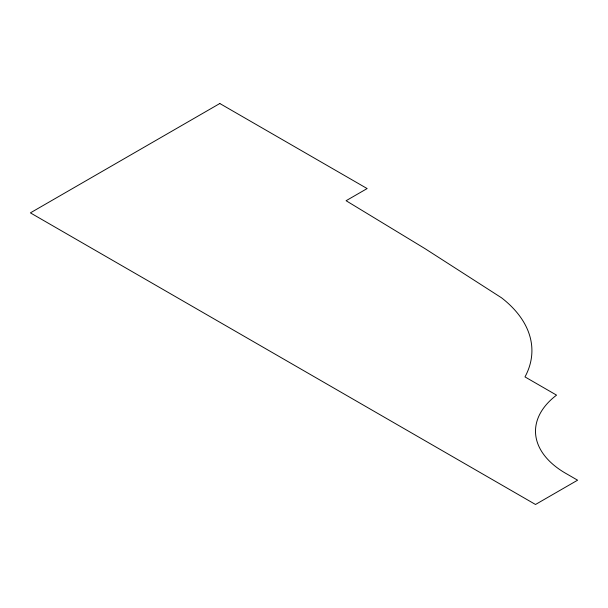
<?xml version="1.0" encoding="UTF-8"?>
<svg xmlns="http://www.w3.org/2000/svg" width="608" height="608" viewBox="0 0 608 608"><rect width="100%" height="100%" fill="white"/><g stroke="black" fill="none" stroke-linecap="round" stroke-linejoin="round"><path stroke-width="0.91" d="M219.815 103.512L30.4 212.868L535.511 504.488L577.6 480.191L567.074 474.111A103.261 59.614 0 0 1 556.556 395.132L524.985 376.907A153.003 88.335 0 0 0 501.547 297.814L425 248.634L346.089 200.716L367.141 188.564L219.815 103.512"/></g></svg>
